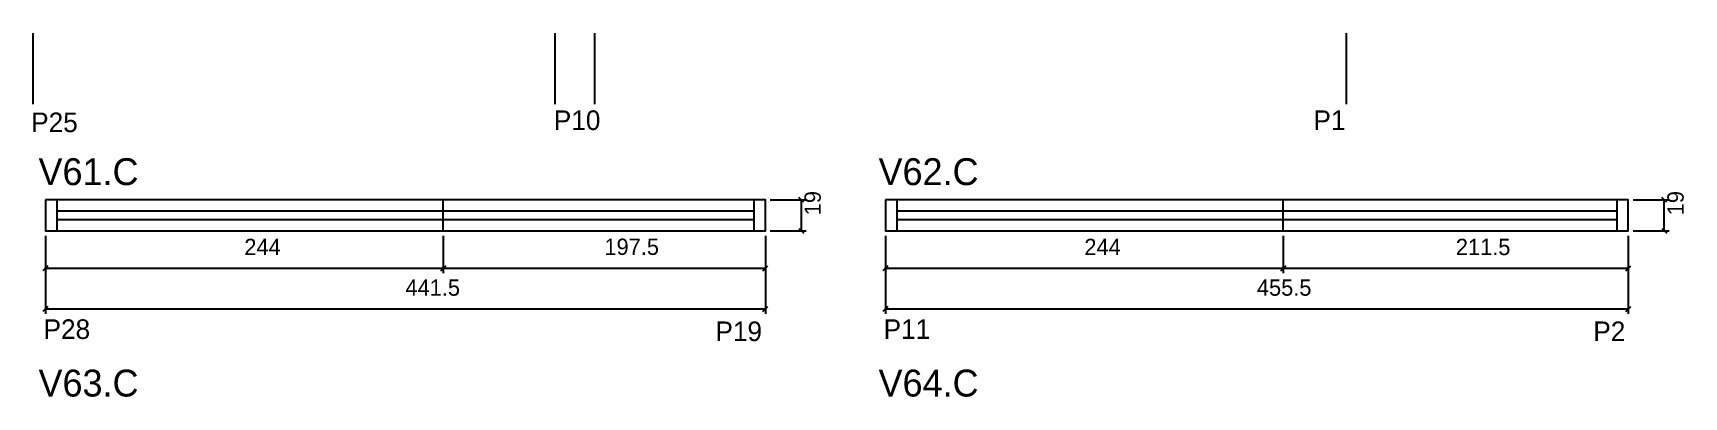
# Model space of a CAD drawing. Header units: metres. Extents: x 4100 to 5112, y -493 to -270.
import ezdxf

# ---------------------------------------------------------------- set-up
doc = ezdxf.new("R2010")
doc.units = ezdxf.units.M
for name, color, linetype in [('5', 7, 'Continuous'), ('COTA', 7, 'Continuous'), ('NOMENCLATURA', 7, 'Continuous'), ('Painéis', 7, 'Continuous'), ('SARR_2.2x7', 7, 'Continuous')]:
    doc.layers.add(name, color=color, linetype=linetype)

msp = doc.modelspace()

# ---------------------------------------------------------------- linework, layer by layer
at = {"layer": 'COTA', "color": 4, "lineweight": 25}
for p, q in [((4100.1, -270.3), (4100.1, -313.9)), ((4420.1, -270.3), (4420.1, -313.9)), ((4444.4, -270.3), (4444.4, -313.9)), ((4905.4, -270.3), (4905.4, -313.9)), ((4552.2, -372.5), (4574.3, -372.5)), ((4571.3, -391.5), (4571.3, -372.5)), ((5081.3, -372.5), (5103.4, -372.5)), ((5100.4, -391.5), (5100.4, -372.5)), ((4107.7, -394.5), (4107.7, -442.4)), ((4549.2, -394.5), (4549.2, -442.4)), ((4552.2, -391.5), (4574.3, -391.5)), ((4622.8, -394.5), (4622.8, -442.4)), ((5078.3, -394.5), (5078.3, -442.4)), ((5081.3, -391.5), (5103.4, -391.5)), ((4107.7, -439.4), (4549.2, -439.4)), ((4622.8, -439.4), (5078.3, -439.4))]:
    msp.add_line(p, q, dxfattribs=at)
at = {"layer": 'COTA', "color": 0, "lineweight": 25}
for p, q in [((4572.8, -374), (4569.8, -371)), ((5101.9, -374), (5098.9, -371)), ((4569.8, -390), (4572.8, -393)), ((5098.9, -390), (5101.9, -393)), ((4109.2, -437.9), (4106.2, -440.9)), ((4547.7, -440.9), (4550.7, -437.9)), ((4624.3, -437.9), (4621.3, -440.9)), ((5076.8, -440.9), (5079.8, -437.9))]:
    msp.add_line(p, q, dxfattribs=at)
at = {"layer": 'Painéis', "color": 200, "lineweight": 25}
for p, q in [((4351.7, -391.5), (4351.7, -372.5)), ((4866.8, -391.5), (4866.8, -372.5))]:
    msp.add_line(p, q, dxfattribs=at)
at = {"layer": 'Painéis', "color": 4, "lineweight": 25}
for p, q in [((4107.7, -394.5), (4107.7, -417.5)), ((4351.7, -394.5), (4351.7, -417.5)), ((4351.7, -394.5), (4351.7, -417.5)), ((4549.2, -394.5), (4549.2, -417.5)), ((4622.8, -394.5), (4622.8, -417.5)), ((4866.8, -394.5), (4866.8, -417.5)), ((4866.8, -394.5), (4866.8, -417.5)), ((5078.3, -394.5), (5078.3, -417.5)), ((4107.7, -414.5), (4351.7, -414.5)), ((4351.7, -414.5), (4549.2, -414.5)), ((4622.8, -414.5), (4866.8, -414.5)), ((4866.8, -414.5), (5078.3, -414.5))]:
    msp.add_line(p, q, dxfattribs=at)
at = {"layer": 'Painéis', "color": 0, "lineweight": 25}
for p, q in [((4109.2, -413), (4106.2, -416)), ((4350.2, -416), (4353.2, -413)), ((4353.2, -413), (4350.2, -416)), ((4547.7, -416), (4550.7, -413)), ((4624.3, -413), (4621.3, -416)), ((4865.3, -416), (4868.3, -413)), ((4868.3, -413), (4865.3, -416)), ((5076.8, -416), (5079.8, -413))]:
    msp.add_line(p, q, dxfattribs=at)
at = {"layer": 'Painéis', "color": 200, "lineweight": 25}
for points in [[(4107.7, -372.5), (4107.7, -391.5), (4549.2, -391.5), (4549.2, -372.5), (4107.7, -372.5)], [(4622.8, -372.5), (4622.8, -391.5), (5078.3, -391.5), (5078.3, -372.5), (4622.8, -372.5)]]:
    msp.add_lwpolyline(points, dxfattribs=at)
at = {"layer": 'SARR_2.2x7', "color": 40, "lineweight": 25}
for p, q in [((4114.7, -372.5), (4114.7, -391.5)), ((4542.2, -372.5), (4542.2, -391.5)), ((4629.8, -372.5), (4629.8, -391.5)), ((5071.3, -372.5), (5071.3, -391.5)), ((4351.7, -379.5), (4114.7, -379.5)), ((4114.7, -384.5), (4351.7, -384.5)), ((4542.2, -379.5), (4351.7, -379.5)), ((4351.7, -384.5), (4542.2, -384.5)), ((4866.8, -379.5), (4629.8, -379.5)), ((4629.8, -384.5), (4866.8, -384.5)), ((5071.3, -379.5), (4866.8, -379.5)), ((4866.8, -384.5), (5071.3, -384.5))]:
    msp.add_line(p, q, dxfattribs=at)

# ---------------------------------------------------------------- texts
at = {"layer": '5', "color": 5, "lineweight": 25}
for s, p in [('P25', (4099, -331)), ('P10', (4419.5, -329.7)), ('P1', (4885.3, -329.7)), ('P28', (4106.6, -457.8)), ('P19', (4518.6, -459.1)), ('P11', (4621.7, -457.8)), ('P2', (5056.9, -459.1))]:
    msp.add_text(s, height=12, rotation=360, dxfattribs=at).set_placement(p)
at = {"layer": 'COTA', "color": 240, "lineweight": 25}
for p in [(4583.2, -382), (5112.3, -382)]:
    msp.add_text('19', height=10, rotation=90, dxfattribs=at).set_placement(p)
for s, p in [('441.5', (4328.5, -431.3)), ('455.5', (4850.6, -431.3))]:
    msp.add_text(s, height=10, dxfattribs=at).set_placement(p)
at = {"layer": 'NOMENCLATURA', "color": 7, "lineweight": 25}
for s, p in [('V61.C', (4103.5, -363.5)), ('V62.C', (4618.6, -363.5)), ('V63.C', (4103.5, -493.1)), ('V64.C', (4618.6, -493.1))]:
    msp.add_text(s, height=16.5, dxfattribs=at).set_placement(p)
at = {"layer": 'Painéis', "color": 240, "lineweight": 25}
for s, p in [('244', (4229.7, -406.4)), ('197.5', (4450.5, -406.3)), ('244', (4744.8, -406.4)), ('211.5', (4972.6, -406.4))]:
    msp.add_text(s, height=10, dxfattribs=at).set_placement(p)

doc.saveas('drawing.dxf')
